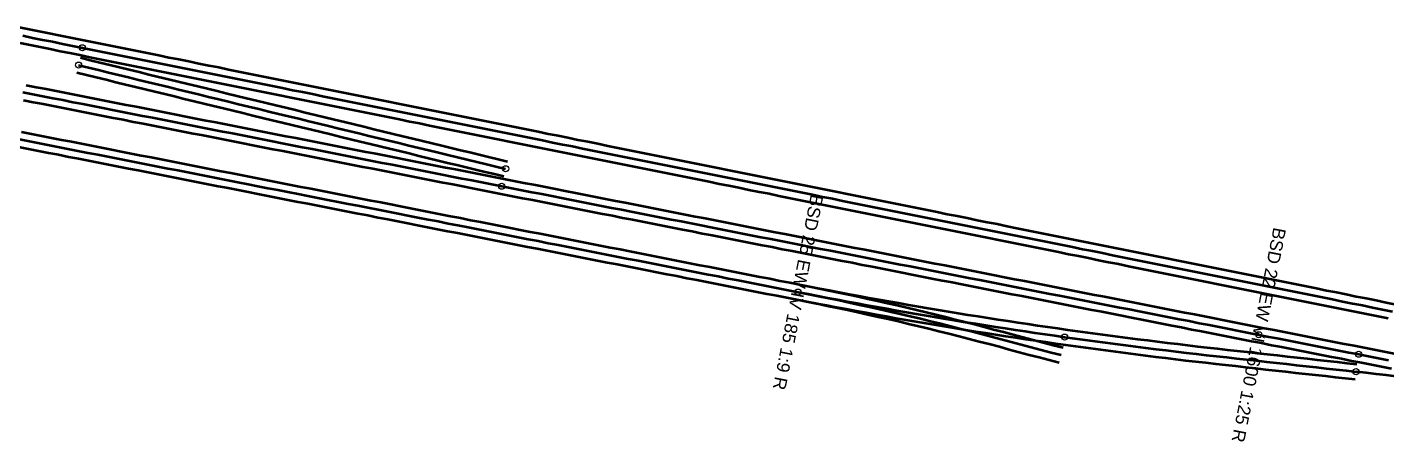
# Model space of a CAD drawing. Header units: millimetres. Extents: x 2688706 to 2690835, y 1254387 to 1255241.
# Drawn here: x 2690043.9 to 2690177.4, y 1254732.3 to 1254773 of the extents above; entities that cross this region are included whole.
import ezdxf

# ---------------------------------------------------------------- set-up
doc = ezdxf.new("R2010")
doc.units = ezdxf.units.MM
for name, color, linetype in [('BS-TR-B-Gleisstrang-LinieGeometrie', 7, 'Continuous'), ('BS-TR-B-Weiche-Kurzbezeichnung', 7, 'Continuous'), ('BS-TR-B-Weiche-PunktGeometrie', 7, 'Continuous'), ('BS-TR-N-Gleisstrang-LinieGeometrie', 7, 'Continuous')]:
    doc.layers.add(name, color=color, linetype=linetype)
doc.styles.add('Style-Arial', font='arial.ttf')

msp = doc.modelspace()

# ---------------------------------------------------------------- linework, layer by layer
at = {"layer": 'BS-TR-B-Gleisstrang-LinieGeometrie', "lineweight": 50}
for points in [[(2690043.5, 1254772.16, 454.97), (2690044.47, 1254771.96, 454.97), (2690045.45, 1254771.76, 454.97), (2690046.43, 1254771.57, 454.97), (2690047.41, 1254771.37, 454.97), (2690048.38, 1254771.17, 454.97), (2690049.36, 1254770.98, 454.97)], [(2690049.36, 1254770.98, 454.97), (2690050.34, 1254770.78, 454.97), (2690051.32, 1254770.58, 454.97), (2690052.31, 1254770.38, 454.97), (2690053.29, 1254770.18, 454.97), (2690054.27, 1254769.99, 454.97), (2690055.25, 1254769.79, 454.97), (2690056.23, 1254769.59, 454.97), (2690057.22, 1254769.39, 454.97), (2690058.2, 1254769.2, 454.97), (2690059.18, 1254769, 454.97), (2690060.16, 1254768.8, 454.97), (2690061.14, 1254768.6, 454.97), (2690062.13, 1254768.4, 454.97), (2690063.11, 1254768.21, 454.97), (2690064.09, 1254768.01, 454.97), (2690065.07, 1254767.81, 454.97), (2690066.05, 1254767.61, 454.97), (2690067.04, 1254767.42, 454.96), (2690068.02, 1254767.22, 454.96), (2690069, 1254767.02, 454.96), (2690069.98, 1254766.82, 454.96), (2690070.96, 1254766.63, 454.96), (2690071.94, 1254766.43, 454.96), (2690072.93, 1254766.23, 454.96), (2690073.91, 1254766.03, 454.96), (2690074.89, 1254765.83, 454.96), (2690075.87, 1254765.64, 454.96), (2690076.85, 1254765.44, 454.96), (2690077.84, 1254765.24, 454.95), (2690078.82, 1254765.04, 454.95), (2690079.8, 1254764.85, 454.95), (2690080.78, 1254764.65, 454.95), (2690081.76, 1254764.45, 454.95), (2690082.75, 1254764.25, 454.95), (2690083.73, 1254764.05, 454.95), (2690084.71, 1254763.86, 454.95), (2690085.69, 1254763.66, 454.95), (2690086.67, 1254763.46, 454.95), (2690087.66, 1254763.26, 454.95), (2690088.64, 1254763.07, 454.95), (2690089.62, 1254762.87, 454.95), (2690090.6, 1254762.67, 454.95), (2690091.58, 1254762.47, 454.95), (2690092.57, 1254762.28, 454.95), (2690093.55, 1254762.08, 454.95), (2690094.53, 1254761.88, 454.95), (2690095.51, 1254761.68, 454.95), (2690096.49, 1254761.48, 454.95), (2690097.48, 1254761.29, 454.95), (2690098.46, 1254761.09, 454.95), (2690099.44, 1254760.89, 454.95), (2690100.42, 1254760.69, 454.95), (2690101.4, 1254760.5, 454.95), (2690102.39, 1254760.3, 454.95), (2690103.37, 1254760.1, 454.95), (2690104.35, 1254759.9, 454.95), (2690105.33, 1254759.71, 454.95), (2690106.31, 1254759.51, 454.95), (2690107.3, 1254759.31, 454.95), (2690108.28, 1254759.11, 454.95), (2690109.26, 1254758.91, 454.95), (2690110.24, 1254758.72, 454.95), (2690111.22, 1254758.52, 454.95), (2690112.21, 1254758.32, 454.95), (2690113.19, 1254758.12, 454.95), (2690114.17, 1254757.93, 454.95), (2690115.15, 1254757.73, 454.95), (2690116.13, 1254757.53, 454.95), (2690117.12, 1254757.33, 454.95), (2690118.1, 1254757.13, 454.95), (2690119.08, 1254756.94, 454.95), (2690120.06, 1254756.74, 454.95), (2690121.04, 1254756.54, 454.95), (2690122.03, 1254756.34, 454.95), (2690123.01, 1254756.15, 454.95), (2690123.99, 1254755.95, 454.95), (2690124.97, 1254755.75, 454.95), (2690125.95, 1254755.55, 454.95), (2690126.94, 1254755.36, 454.95), (2690127.92, 1254755.16, 454.95), (2690128.9, 1254754.96, 454.95), (2690129.88, 1254754.76, 454.95), (2690130.86, 1254754.56, 454.95), (2690131.85, 1254754.37, 454.95), (2690132.83, 1254754.17, 454.95), (2690133.81, 1254753.97, 454.95), (2690134.79, 1254753.77, 454.95), (2690135.77, 1254753.58, 454.95), (2690136.76, 1254753.38, 454.95), (2690137.74, 1254753.18, 454.95), (2690138.72, 1254752.98, 454.95), (2690139.7, 1254752.79, 454.95), (2690140.68, 1254752.59, 454.95), (2690141.66, 1254752.39, 454.95), (2690142.65, 1254752.19, 454.95), (2690143.63, 1254751.99, 454.95), (2690144.61, 1254751.8, 454.95), (2690145.59, 1254751.6, 454.95), (2690146.57, 1254751.4, 454.95), (2690147.56, 1254751.2, 454.95), (2690148.54, 1254751.01, 454.95), (2690149.52, 1254750.81, 454.95), (2690150.5, 1254750.61, 454.95), (2690151.48, 1254750.41, 454.95), (2690152.47, 1254750.21, 454.95), (2690153.45, 1254750.02, 454.95), (2690154.43, 1254749.82, 454.95), (2690155.41, 1254749.62, 454.95), (2690156.39, 1254749.42, 454.95), (2690157.38, 1254749.23, 454.95), (2690158.36, 1254749.03, 454.95), (2690159.34, 1254748.83, 454.95), (2690160.32, 1254748.63, 454.95), (2690161.3, 1254748.44, 454.95), (2690162.29, 1254748.24, 454.95), (2690163.27, 1254748.04, 454.95), (2690164.25, 1254747.84, 454.95), (2690165.23, 1254747.64, 454.95), (2690166.21, 1254747.45, 454.95), (2690167.2, 1254747.25, 454.95), (2690168.18, 1254747.05, 454.95), (2690169.16, 1254746.85, 454.95), (2690170.14, 1254746.66, 454.95), (2690171.12, 1254746.46, 454.95), (2690172.11, 1254746.26, 454.95), (2690173.09, 1254746.06, 454.95), (2690174.07, 1254745.86, 454.95), (2690175.05, 1254745.67, 454.95), (2690176.03, 1254745.47, 454.95), (2690177.02, 1254745.27, 454.95), (2690178, 1254745.07, 454.95)], [(2690048.98, 1254769.27, 454.97), (2690049.96, 1254769.03, 454.97), (2690050.94, 1254768.79, 454.97), (2690051.93, 1254768.55, 454.97), (2690052.91, 1254768.31, 454.97), (2690053.89, 1254768.07, 454.97), (2690054.87, 1254767.83, 454.97), (2690055.86, 1254767.59, 454.97), (2690056.84, 1254767.35, 454.97), (2690057.82, 1254767.12, 454.97), (2690058.81, 1254766.88, 454.97), (2690059.79, 1254766.64, 454.97), (2690060.77, 1254766.4, 454.97), (2690061.75, 1254766.16, 454.97), (2690062.74, 1254765.92, 454.97), (2690063.72, 1254765.68, 454.97), (2690064.7, 1254765.44, 454.97), (2690065.68, 1254765.2, 454.97), (2690066.67, 1254764.96, 454.97), (2690067.65, 1254764.72, 454.98), (2690068.63, 1254764.49, 454.98), (2690069.61, 1254764.25, 454.98), (2690070.6, 1254764.01, 454.98), (2690071.58, 1254763.77, 454.98), (2690072.56, 1254763.53, 454.98), (2690073.54, 1254763.29, 454.99), (2690074.53, 1254763.05, 454.99), (2690075.51, 1254762.81, 454.99), (2690076.49, 1254762.57, 454.99), (2690077.47, 1254762.33, 454.99), (2690078.46, 1254762.1, 454.99), (2690079.44, 1254761.86, 454.99), (2690080.42, 1254761.62, 454.99), (2690081.4, 1254761.38, 454.99), (2690082.39, 1254761.14, 454.99), (2690083.37, 1254760.9, 454.99), (2690083.37, 1254760.9, 454.99), (2690084.31, 1254760.67, 455), (2690085.25, 1254760.44, 455), (2690086.2, 1254760.21, 455), (2690087.14, 1254759.99, 455), (2690088.08, 1254759.76, 455), (2690089.03, 1254759.53, 455), (2690089.97, 1254759.31, 455), (2690090.92, 1254759.08, 454.99)], [(2690043.51, 1254766.61, 454.91), (2690044.49, 1254766.41, 454.91), (2690045.47, 1254766.22, 454.91), (2690046.45, 1254766.03, 454.92), (2690047.43, 1254765.84, 454.92), (2690048.41, 1254765.64, 454.92), (2690049.39, 1254765.45, 454.93), (2690050.37, 1254765.26, 454.93), (2690051.35, 1254765.07, 454.93), (2690052.33, 1254764.87, 454.93), (2690053.31, 1254764.68, 454.94), (2690054.29, 1254764.49, 454.94), (2690055.27, 1254764.3, 454.94), (2690056.25, 1254764.11, 454.95), (2690057.23, 1254763.91, 454.95), (2690058.21, 1254763.72, 454.95), (2690059.19, 1254763.53, 454.96), (2690060.17, 1254763.34, 454.96), (2690061.15, 1254763.14, 454.96), (2690062.13, 1254762.95, 454.96), (2690063.11, 1254762.76, 454.97), (2690064.09, 1254762.57, 454.97), (2690065.07, 1254762.37, 454.97), (2690066.05, 1254762.18, 454.97), (2690067.03, 1254761.99, 454.97), (2690068.01, 1254761.8, 454.98), (2690068.99, 1254761.6, 454.98), (2690069.97, 1254761.41, 454.98), (2690070.95, 1254761.22, 454.98), (2690071.93, 1254761.03, 454.98), (2690072.91, 1254760.84, 454.99), (2690073.89, 1254760.64, 454.99), (2690074.87, 1254760.45, 454.99), (2690075.85, 1254760.26, 454.99), (2690076.83, 1254760.07, 454.99), (2690077.81, 1254759.87, 454.99), (2690078.79, 1254759.68, 454.99), (2690079.77, 1254759.49, 454.99), (2690080.75, 1254759.3, 454.99), (2690081.73, 1254759.1, 454.99), (2690082.71, 1254758.91, 454.99), (2690083.69, 1254758.72, 455), (2690084.67, 1254758.53, 455), (2690085.65, 1254758.34, 455), (2690086.63, 1254758.14, 455), (2690087.6, 1254757.95, 455), (2690088.58, 1254757.76, 455), (2690089.56, 1254757.57, 455), (2690090.54, 1254757.37, 454.99)], [(2690043.02, 1254762.01, 454.8), (2690044, 1254761.82, 454.8), (2690044.99, 1254761.63, 454.8), (2690045.97, 1254761.44, 454.8), (2690046.95, 1254761.24, 454.8), (2690047.93, 1254761.05, 454.8), (2690048.92, 1254760.86, 454.8), (2690049.9, 1254760.66, 454.8), (2690050.88, 1254760.47, 454.8), (2690051.86, 1254760.28, 454.8), (2690052.85, 1254760.09, 454.8), (2690053.83, 1254759.89, 454.8), (2690054.81, 1254759.7, 454.8), (2690055.79, 1254759.51, 454.8), (2690056.77, 1254759.31, 454.8), (2690057.76, 1254759.12, 454.8), (2690058.74, 1254758.93, 454.8), (2690059.72, 1254758.74, 454.8), (2690060.7, 1254758.54, 454.8), (2690061.69, 1254758.35, 454.8), (2690062.67, 1254758.16, 454.8), (2690063.65, 1254757.96, 454.8), (2690064.63, 1254757.77, 454.8), (2690065.62, 1254757.58, 454.8), (2690066.6, 1254757.39, 454.8), (2690067.58, 1254757.19, 454.8), (2690068.56, 1254757, 454.8), (2690069.54, 1254756.81, 454.8), (2690070.53, 1254756.61, 454.8), (2690071.51, 1254756.42, 454.8), (2690072.49, 1254756.23, 454.8), (2690073.47, 1254756.04, 454.8), (2690074.46, 1254755.84, 454.8), (2690075.44, 1254755.65, 454.8), (2690076.42, 1254755.46, 454.8), (2690077.4, 1254755.27, 454.8), (2690078.39, 1254755.07, 454.8), (2690079.37, 1254754.88, 454.8), (2690080.35, 1254754.69, 454.8), (2690081.33, 1254754.49, 454.8), (2690082.31, 1254754.3, 454.8), (2690083.3, 1254754.11, 454.8), (2690084.28, 1254753.92, 454.8), (2690085.26, 1254753.72, 454.8), (2690086.24, 1254753.53, 454.8), (2690087.23, 1254753.34, 454.8), (2690088.21, 1254753.14, 454.8), (2690089.19, 1254752.95, 454.8), (2690090.17, 1254752.76, 454.8), (2690091.16, 1254752.57, 454.8), (2690092.14, 1254752.37, 454.8), (2690093.12, 1254752.18, 454.8), (2690094.1, 1254751.99, 454.8), (2690095.08, 1254751.79, 454.8), (2690096.07, 1254751.6, 454.8), (2690097.05, 1254751.41, 454.8), (2690098.03, 1254751.22, 454.8), (2690099.01, 1254751.02, 454.8), (2690100, 1254750.83, 454.8), (2690100.98, 1254750.64, 454.8), (2690101.96, 1254750.44, 454.8), (2690102.94, 1254750.25, 454.8), (2690103.93, 1254750.06, 454.8), (2690104.91, 1254749.87, 454.8), (2690105.89, 1254749.67, 454.8), (2690106.87, 1254749.48, 454.8), (2690107.85, 1254749.29, 454.8), (2690108.84, 1254749.09, 454.8), (2690109.82, 1254748.9, 454.8), (2690110.8, 1254748.71, 454.8), (2690111.78, 1254748.52, 454.8), (2690112.77, 1254748.32, 454.8), (2690113.75, 1254748.13, 454.8), (2690114.73, 1254747.94, 454.8), (2690115.71, 1254747.75, 454.8), (2690116.7, 1254747.55, 454.8), (2690117.68, 1254747.36, 454.8), (2690118.66, 1254747.17, 454.8), (2690119.64, 1254746.97, 454.8)], [(2690090.54, 1254757.37, 454.99), (2690091.52, 1254757.18, 454.99), (2690092.5, 1254756.99, 454.99), (2690093.48, 1254756.8, 454.99), (2690094.46, 1254756.61, 454.99), (2690095.44, 1254756.41, 454.99), (2690096.41, 1254756.22, 454.99), (2690097.39, 1254756.03, 454.99), (2690098.37, 1254755.84, 454.99), (2690099.35, 1254755.65, 454.99), (2690100.33, 1254755.45, 454.99), (2690101.3, 1254755.26, 454.99), (2690102.28, 1254755.07, 454.99), (2690103.26, 1254754.88, 454.99), (2690104.24, 1254754.69, 454.98), (2690105.22, 1254754.49, 454.98), (2690106.19, 1254754.3, 454.98), (2690107.17, 1254754.11, 454.98), (2690108.15, 1254753.92, 454.98), (2690109.13, 1254753.73, 454.98), (2690110.11, 1254753.53, 454.98), (2690111.08, 1254753.34, 454.98), (2690112.06, 1254753.15, 454.98), (2690113.04, 1254752.96, 454.98), (2690114.02, 1254752.77, 454.98), (2690115, 1254752.57, 454.98), (2690115.98, 1254752.38, 454.97), (2690116.95, 1254752.19, 454.97), (2690117.93, 1254752, 454.97), (2690118.91, 1254751.81, 454.97), (2690119.89, 1254751.61, 454.97), (2690120.87, 1254751.42, 454.97), (2690121.84, 1254751.23, 454.97), (2690122.82, 1254751.04, 454.97), (2690123.8, 1254750.85, 454.97), (2690124.78, 1254750.65, 454.97), (2690125.76, 1254750.46, 454.97), (2690126.73, 1254750.27, 454.97), (2690127.71, 1254750.08, 454.96), (2690128.69, 1254749.89, 454.96), (2690129.67, 1254749.69, 454.96), (2690130.65, 1254749.5, 454.96), (2690131.63, 1254749.31, 454.96), (2690132.6, 1254749.12, 454.96), (2690133.58, 1254748.93, 454.96), (2690134.56, 1254748.73, 454.96), (2690135.54, 1254748.54, 454.96), (2690136.52, 1254748.35, 454.96), (2690137.49, 1254748.16, 454.96), (2690138.47, 1254747.97, 454.96), (2690139.45, 1254747.77, 454.95), (2690140.43, 1254747.58, 454.95), (2690141.41, 1254747.39, 454.95), (2690142.38, 1254747.2, 454.95), (2690143.36, 1254747.01, 454.95), (2690144.34, 1254746.81, 454.95), (2690145.32, 1254746.62, 454.95), (2690146.3, 1254746.43, 454.95), (2690147.27, 1254746.24, 454.95), (2690148.25, 1254746.05, 454.95), (2690149.23, 1254745.85, 454.95), (2690150.21, 1254745.66, 454.95), (2690151.19, 1254745.47, 454.95), (2690152.17, 1254745.28, 454.95), (2690153.14, 1254745.09, 454.95), (2690154.12, 1254744.89, 454.95), (2690155.1, 1254744.7, 454.95), (2690156.08, 1254744.51, 454.95), (2690157.06, 1254744.32, 454.95), (2690158.03, 1254744.13, 454.95), (2690159.01, 1254743.93, 454.95), (2690159.99, 1254743.74, 454.95), (2690160.97, 1254743.55, 454.95), (2690161.95, 1254743.36, 454.95), (2690162.92, 1254743.17, 454.95), (2690163.9, 1254742.97, 454.95), (2690164.88, 1254742.78, 454.95)], [(2690119.64, 1254746.97, 454.8), (2690120.61, 1254746.79, 454.8), (2690121.57, 1254746.6, 454.8), (2690122.54, 1254746.41, 454.8), (2690123.5, 1254746.23, 454.81), (2690124.47, 1254746.05, 454.81), (2690125.44, 1254745.87, 454.81), (2690126.4, 1254745.69, 454.81), (2690127.37, 1254745.52, 454.81), (2690128.34, 1254745.35, 454.81), (2690129.31, 1254745.17, 454.82), (2690130.28, 1254745.01, 454.82), (2690131.24, 1254744.84, 454.82), (2690132.21, 1254744.67, 454.82), (2690133.18, 1254744.51, 454.83), (2690134.15, 1254744.35, 454.83), (2690135.12, 1254744.19, 454.83), (2690136.09, 1254744.03, 454.84), (2690137.06, 1254743.87, 454.84), (2690138.03, 1254743.72, 454.85), (2690139.01, 1254743.57, 454.85), (2690139.98, 1254743.42, 454.85), (2690140.95, 1254743.27, 454.86), (2690141.92, 1254743.12, 454.86), (2690142.89, 1254742.98, 454.86), (2690143.87, 1254742.83, 454.87), (2690144.84, 1254742.69, 454.87), (2690145.81, 1254742.55, 454.88)], [(2690119.64, 1254746.97, 454.8), (2690120.65, 1254746.77, 454.8), (2690121.65, 1254746.57, 454.8), (2690122.65, 1254746.37, 454.8), (2690123.66, 1254746.16, 454.81), (2690124.66, 1254745.94, 454.81), (2690125.66, 1254745.73, 454.81), (2690126.66, 1254745.51, 454.81), (2690127.66, 1254745.28, 454.81), (2690128.66, 1254745.06, 454.82), (2690129.66, 1254744.83, 454.82), (2690130.65, 1254744.59, 454.82), (2690131.65, 1254744.36, 454.82), (2690132.65, 1254744.11, 454.83), (2690133.64, 1254743.87, 454.83), (2690134.63, 1254743.62, 454.83), (2690135.63, 1254743.37, 454.84), (2690136.62, 1254743.12, 454.84), (2690137.61, 1254742.86, 454.84), (2690138.6, 1254742.6, 454.85), (2690139.59, 1254742.33, 454.85), (2690139.59, 1254742.33, 454.85), (2690140.57, 1254742.07, 454.86), (2690141.55, 1254741.81, 454.86), (2690142.52, 1254741.55, 454.86), (2690143.5, 1254741.29, 454.87), (2690144.48, 1254741.04, 454.87), (2690145.46, 1254740.79, 454.88)], [(2690145.81, 1254742.55, 454.88), (2690146.81, 1254742.41, 454.88), (2690147.8, 1254742.28, 454.88), (2690148.79, 1254742.14, 454.89), (2690149.78, 1254742.01, 454.89), (2690150.78, 1254741.88, 454.9), (2690151.77, 1254741.75, 454.9), (2690152.76, 1254741.62, 454.9), (2690153.76, 1254741.49, 454.91), (2690154.75, 1254741.37, 454.91), (2690155.74, 1254741.25, 454.92), (2690156.74, 1254741.13, 454.92), (2690157.73, 1254741.01, 454.92), (2690158.73, 1254740.9, 454.93), (2690159.72, 1254740.78, 454.93), (2690160.72, 1254740.67, 454.93), (2690160.72, 1254740.67, 454.93), (2690161.7, 1254740.56, 454.93), (2690162.68, 1254740.45, 454.94), (2690163.66, 1254740.34, 454.94), (2690164.64, 1254740.24, 454.94), (2690165.62, 1254740.13, 454.94), (2690166.6, 1254740.02, 454.94), (2690167.58, 1254739.91, 454.95), (2690168.55, 1254739.8, 454.95), (2690169.53, 1254739.69, 454.95), (2690170.51, 1254739.58, 454.95), (2690171.49, 1254739.47, 454.95), (2690172.47, 1254739.36, 454.95), (2690173.45, 1254739.26, 454.95), (2690174.43, 1254739.15, 454.95)], [(2690164.88, 1254742.78, 454.95), (2690165.86, 1254742.59, 454.95), (2690166.84, 1254742.4, 454.95), (2690167.82, 1254742.2, 454.95), (2690168.81, 1254742.01, 454.95), (2690169.79, 1254741.82, 454.95), (2690170.77, 1254741.63, 454.95), (2690171.75, 1254741.43, 454.95), (2690172.73, 1254741.24, 454.95), (2690173.71, 1254741.05, 454.95), (2690174.69, 1254740.86, 454.95)], [(2690174.69, 1254740.86, 454.95), (2690175.66, 1254740.66, 454.95), (2690176.64, 1254740.47, 454.95), (2690177.61, 1254740.28, 454.95)], [(2690178.36, 1254738.69, 454.95), (2690177.38, 1254738.81, 454.95), (2690176.4, 1254738.92, 454.95), (2690175.41, 1254739.04, 454.95), (2690174.43, 1254739.15, 454.95)]]:
    msp.add_polyline3d(points, dxfattribs=at)
at = {"layer": 'BS-TR-B-Weiche-PunktGeometrie', "lineweight": 25}
for centre in [(2690049.36, 1254770.97, 454.97), (2690048.98, 1254769.27, 454.97), (2690090.92, 1254759.08, 454.99), (2690090.54, 1254757.37, 454.99), (2690119.64, 1254746.97, 454.8), (2690145.81, 1254742.55, 454.88), (2690164.88, 1254742.78, 454.95), (2690174.69, 1254740.86, 454.95), (2690174.43, 1254739.15, 454.95)]:
    msp.add_circle(centre, 0.3, dxfattribs=at)
at = {"layer": 'BS-TR-N-Gleisstrang-LinieGeometrie', "color": 1, "lineweight": 50, "true_color": 0xff0000}
for points in [[(2690043.14, 1254772.99, 454.97), (2690044.12, 1254772.8, 454.97), (2690045.1, 1254772.6, 454.97), (2690046.08, 1254772.4, 454.97), (2690047.06, 1254772.2, 454.97), (2690048.04, 1254772.01, 454.97), (2690049.02, 1254771.81, 454.97), (2690050, 1254771.61, 454.97), (2690050.98, 1254771.41, 454.97), (2690051.96, 1254771.22, 454.97), (2690052.94, 1254771.02, 454.97), (2690053.92, 1254770.82, 454.97), (2690054.9, 1254770.62, 454.97), (2690055.88, 1254770.43, 454.97), (2690056.86, 1254770.23, 454.97), (2690057.84, 1254770.03, 454.97), (2690058.82, 1254769.84, 454.97), (2690059.8, 1254769.64, 454.97), (2690060.78, 1254769.44, 454.97), (2690061.76, 1254769.24, 454.97), (2690062.74, 1254769.05, 454.97), (2690063.72, 1254768.85, 454.97), (2690064.7, 1254768.65, 454.97), (2690065.68, 1254768.45, 454.97), (2690066.66, 1254768.26, 454.97), (2690067.64, 1254768.06, 454.96), (2690068.62, 1254767.86, 454.96), (2690069.6, 1254767.67, 454.96), (2690070.58, 1254767.47, 454.96), (2690071.56, 1254767.27, 454.96), (2690072.54, 1254767.07, 454.96), (2690073.52, 1254766.88, 454.96), (2690074.5, 1254766.68, 454.96), (2690075.48, 1254766.48, 454.96), (2690076.46, 1254766.28, 454.96), (2690077.44, 1254766.09, 454.95), (2690078.42, 1254765.89, 454.95), (2690079.4, 1254765.69, 454.95), (2690080.38, 1254765.49, 454.95), (2690081.36, 1254765.3, 454.95), (2690082.34, 1254765.1, 454.95), (2690083.32, 1254764.9, 454.95), (2690084.3, 1254764.71, 454.95), (2690085.28, 1254764.51, 454.95), (2690086.26, 1254764.31, 454.95), (2690087.24, 1254764.11, 454.95), (2690088.22, 1254763.92, 454.95), (2690089.2, 1254763.72, 454.95), (2690090.18, 1254763.52, 454.95), (2690091.16, 1254763.32, 454.95), (2690092.14, 1254763.13, 454.95), (2690093.12, 1254762.93, 454.95), (2690094.1, 1254762.73, 454.95), (2690095.08, 1254762.53, 454.95), (2690096.06, 1254762.34, 454.95), (2690097.04, 1254762.14, 454.95), (2690098.02, 1254761.94, 454.95), (2690099, 1254761.75, 454.95), (2690099.98, 1254761.55, 454.95), (2690100.96, 1254761.35, 454.95), (2690101.94, 1254761.15, 454.95), (2690102.92, 1254760.96, 454.95), (2690103.9, 1254760.76, 454.95), (2690104.88, 1254760.56, 454.95), (2690105.86, 1254760.36, 454.95), (2690106.84, 1254760.17, 454.95), (2690107.82, 1254759.97, 454.95), (2690108.8, 1254759.77, 454.95), (2690109.78, 1254759.58, 454.95), (2690110.76, 1254759.38, 454.95), (2690111.74, 1254759.18, 454.95), (2690112.72, 1254758.98, 454.95), (2690113.7, 1254758.79, 454.95), (2690114.68, 1254758.59, 454.95), (2690115.65, 1254758.39, 454.95), (2690116.63, 1254758.19, 454.95), (2690117.61, 1254758, 454.95), (2690118.59, 1254757.8, 454.95), (2690119.57, 1254757.6, 454.95), (2690120.55, 1254757.4, 454.95), (2690121.53, 1254757.21, 454.95), (2690122.51, 1254757.01, 454.95), (2690123.49, 1254756.81, 454.95), (2690124.47, 1254756.62, 454.95), (2690125.45, 1254756.42, 454.95), (2690126.43, 1254756.22, 454.95), (2690127.41, 1254756.02, 454.95), (2690128.39, 1254755.83, 454.95), (2690129.37, 1254755.63, 454.95), (2690130.35, 1254755.43, 454.95), (2690131.33, 1254755.23, 454.95), (2690132.31, 1254755.04, 454.95), (2690133.29, 1254754.84, 454.95), (2690134.27, 1254754.64, 454.95), (2690135.25, 1254754.45, 454.95), (2690136.23, 1254754.25, 454.95), (2690137.21, 1254754.05, 454.95), (2690138.19, 1254753.85, 454.95), (2690139.17, 1254753.66, 454.95), (2690140.15, 1254753.46, 454.95), (2690141.13, 1254753.26, 454.95), (2690142.11, 1254753.06, 454.95), (2690143.09, 1254752.87, 454.95), (2690144.07, 1254752.67, 454.95), (2690145.05, 1254752.47, 454.95), (2690146.03, 1254752.27, 454.95), (2690147.01, 1254752.08, 454.95), (2690147.99, 1254751.88, 454.95), (2690148.97, 1254751.68, 454.95), (2690149.95, 1254751.49, 454.95), (2690150.93, 1254751.29, 454.95), (2690151.91, 1254751.09, 454.95), (2690152.89, 1254750.89, 454.95), (2690153.87, 1254750.7, 454.95), (2690154.85, 1254750.5, 454.95), (2690155.83, 1254750.3, 454.95), (2690156.81, 1254750.1, 454.95), (2690157.79, 1254749.91, 454.95), (2690158.77, 1254749.71, 454.95), (2690159.75, 1254749.51, 454.95), (2690160.73, 1254749.32, 454.95), (2690161.71, 1254749.12, 454.95), (2690162.69, 1254748.92, 454.95), (2690163.67, 1254748.72, 454.95), (2690164.65, 1254748.53, 454.95), (2690165.63, 1254748.33, 454.95), (2690166.61, 1254748.13, 454.95), (2690167.59, 1254747.93, 454.95), (2690168.57, 1254747.74, 454.95), (2690169.55, 1254747.54, 454.95), (2690170.53, 1254747.34, 454.95), (2690171.51, 1254747.14, 454.95), (2690172.49, 1254746.95, 454.95), (2690173.47, 1254746.75, 454.95), (2690174.45, 1254746.55, 454.95), (2690175.43, 1254746.36, 454.95), (2690176.41, 1254746.16, 454.95), (2690177.39, 1254745.96, 454.95), (2690178.37, 1254745.76, 454.95)], [(2690043.24, 1254771.44, 454.97), (2690044.22, 1254771.25, 454.97), (2690045.2, 1254771.05, 454.97), (2690046.18, 1254770.85, 454.97), (2690047.16, 1254770.65, 454.97), (2690048.14, 1254770.46, 454.97), (2690049.12, 1254770.26, 454.97), (2690050.1, 1254770.06, 454.97), (2690051.08, 1254769.86, 454.97), (2690052.06, 1254769.67, 454.97), (2690053.04, 1254769.47, 454.97), (2690054.02, 1254769.27, 454.97), (2690055, 1254769.07, 454.97), (2690055.98, 1254768.88, 454.97), (2690056.96, 1254768.68, 454.97), (2690057.95, 1254768.48, 454.97), (2690058.93, 1254768.28, 454.97), (2690059.91, 1254768.09, 454.97), (2690060.89, 1254767.89, 454.97), (2690061.87, 1254767.69, 454.97), (2690062.85, 1254767.49, 454.97), (2690063.83, 1254767.3, 454.97), (2690064.81, 1254767.1, 454.97), (2690065.79, 1254766.9, 454.97), (2690066.77, 1254766.7, 454.96), (2690067.75, 1254766.51, 454.96), (2690068.73, 1254766.31, 454.96), (2690069.71, 1254766.11, 454.96), (2690070.69, 1254765.91, 454.96), (2690071.67, 1254765.72, 454.96), (2690072.65, 1254765.52, 454.96), (2690073.63, 1254765.32, 454.96), (2690074.61, 1254765.13, 454.96), (2690075.59, 1254764.93, 454.96), (2690076.58, 1254764.73, 454.96), (2690077.56, 1254764.53, 454.95), (2690078.54, 1254764.34, 454.95), (2690079.52, 1254764.14, 454.95), (2690080.5, 1254763.94, 454.95), (2690081.48, 1254763.74, 454.95), (2690082.46, 1254763.55, 454.95), (2690083.44, 1254763.35, 454.95), (2690084.42, 1254763.15, 454.95), (2690085.4, 1254762.95, 454.95), (2690086.38, 1254762.76, 454.95), (2690087.36, 1254762.56, 454.95), (2690088.34, 1254762.36, 454.95), (2690089.32, 1254762.16, 454.95), (2690090.3, 1254761.97, 454.95), (2690091.28, 1254761.77, 454.95), (2690092.26, 1254761.57, 454.95), (2690093.24, 1254761.37, 454.95), (2690094.22, 1254761.18, 454.95), (2690095.2, 1254760.98, 454.95), (2690096.19, 1254760.78, 454.95), (2690097.17, 1254760.58, 454.95), (2690098.15, 1254760.39, 454.95), (2690099.13, 1254760.19, 454.95), (2690100.11, 1254759.99, 454.95), (2690101.09, 1254759.79, 454.95), (2690102.07, 1254759.6, 454.95), (2690103.05, 1254759.4, 454.95), (2690104.03, 1254759.2, 454.95), (2690105.01, 1254759, 454.95), (2690105.99, 1254758.81, 454.95), (2690106.97, 1254758.61, 454.95), (2690107.95, 1254758.41, 454.95), (2690108.93, 1254758.22, 454.95), (2690109.91, 1254758.02, 454.95), (2690110.89, 1254757.82, 454.95), (2690111.87, 1254757.62, 454.95), (2690112.85, 1254757.43, 454.95), (2690113.83, 1254757.23, 454.95), (2690114.81, 1254757.03, 454.95), (2690115.8, 1254756.83, 454.95), (2690116.78, 1254756.64, 454.95), (2690117.76, 1254756.44, 454.95), (2690118.74, 1254756.24, 454.95), (2690119.72, 1254756.04, 454.95), (2690120.7, 1254755.85, 454.95), (2690121.68, 1254755.65, 454.95), (2690122.66, 1254755.45, 454.95), (2690123.64, 1254755.25, 454.95), (2690124.62, 1254755.06, 454.95), (2690125.6, 1254754.86, 454.95), (2690126.58, 1254754.66, 454.95), (2690127.56, 1254754.46, 454.95), (2690128.54, 1254754.27, 454.95), (2690129.52, 1254754.07, 454.95), (2690130.5, 1254753.87, 454.95), (2690131.48, 1254753.67, 454.95), (2690132.46, 1254753.48, 454.95), (2690133.44, 1254753.28, 454.95), (2690134.43, 1254753.08, 454.95), (2690135.41, 1254752.88, 454.95), (2690136.39, 1254752.69, 454.95), (2690137.37, 1254752.49, 454.95), (2690138.35, 1254752.29, 454.95), (2690139.33, 1254752.1, 454.95), (2690140.31, 1254751.9, 454.95), (2690141.29, 1254751.7, 454.95), (2690142.27, 1254751.5, 454.95), (2690143.25, 1254751.31, 454.95), (2690144.23, 1254751.11, 454.95), (2690145.21, 1254750.91, 454.95), (2690146.19, 1254750.71, 454.95), (2690147.17, 1254750.52, 454.95), (2690148.15, 1254750.32, 454.95), (2690149.13, 1254750.12, 454.95), (2690150.11, 1254749.92, 454.95), (2690151.09, 1254749.73, 454.95), (2690152.07, 1254749.53, 454.95), (2690153.05, 1254749.33, 454.95), (2690154.04, 1254749.13, 454.95), (2690155.02, 1254748.94, 454.95), (2690156, 1254748.74, 454.95), (2690156.98, 1254748.54, 454.95), (2690157.96, 1254748.34, 454.95), (2690158.94, 1254748.15, 454.95), (2690159.92, 1254747.95, 454.95), (2690160.9, 1254747.75, 454.95), (2690161.88, 1254747.55, 454.95), (2690162.86, 1254747.36, 454.95), (2690163.84, 1254747.16, 454.95), (2690164.82, 1254746.96, 454.95), (2690165.8, 1254746.76, 454.95), (2690166.78, 1254746.57, 454.95), (2690167.76, 1254746.37, 454.95), (2690168.74, 1254746.17, 454.95), (2690169.72, 1254745.97, 454.95), (2690170.7, 1254745.78, 454.95), (2690171.68, 1254745.58, 454.95), (2690172.67, 1254745.38, 454.95), (2690173.65, 1254745.19, 454.95), (2690174.63, 1254744.99, 454.95), (2690175.61, 1254744.79, 454.95), (2690176.59, 1254744.59, 454.95), (2690177.57, 1254744.4, 454.95)], [(2690049.16, 1254770, 454.97), (2690050.12, 1254769.76, 454.97), (2690051.08, 1254769.53, 454.97), (2690052.04, 1254769.29, 454.97), (2690053, 1254769.06, 454.97), (2690053.96, 1254768.83, 454.97), (2690054.92, 1254768.59, 454.97), (2690055.88, 1254768.36, 454.97), (2690056.84, 1254768.13, 454.97), (2690057.8, 1254767.89, 454.97), (2690058.76, 1254767.66, 454.97), (2690059.72, 1254767.43, 454.97), (2690060.68, 1254767.19, 454.97), (2690061.64, 1254766.96, 454.97), (2690062.6, 1254766.73, 454.97), (2690063.56, 1254766.49, 454.97), (2690064.52, 1254766.26, 454.97), (2690065.48, 1254766.03, 454.97), (2690066.44, 1254765.79, 454.97), (2690067.4, 1254765.56, 454.97), (2690068.36, 1254765.32, 454.98), (2690069.32, 1254765.09, 454.98), (2690070.28, 1254764.86, 454.98), (2690071.24, 1254764.62, 454.98), (2690072.2, 1254764.39, 454.98), (2690073.16, 1254764.16, 454.98), (2690074.12, 1254763.92, 454.99), (2690075.08, 1254763.69, 454.99), (2690076.04, 1254763.46, 454.99), (2690077, 1254763.22, 454.99), (2690077.96, 1254762.99, 454.99), (2690078.92, 1254762.76, 454.99), (2690079.87, 1254762.52, 454.99), (2690080.83, 1254762.29, 454.99), (2690081.79, 1254762.06, 454.99), (2690082.75, 1254761.82, 454.99), (2690083.71, 1254761.59, 454.99), (2690083.71, 1254761.59, 454.99), (2690084.64, 1254761.36, 455), (2690085.56, 1254761.14, 455), (2690086.48, 1254760.92, 455), (2690087.4, 1254760.7, 455), (2690088.32, 1254760.47, 455), (2690089.24, 1254760.25, 455), (2690090.17, 1254760.03, 455), (2690091.09, 1254759.81, 454.99)], [(2690048.8, 1254768.54, 454.97), (2690049.76, 1254768.3, 454.97), (2690050.72, 1254768.07, 454.97), (2690051.68, 1254767.84, 454.97), (2690052.64, 1254767.6, 454.97), (2690053.6, 1254767.37, 454.97), (2690054.56, 1254767.14, 454.97), (2690055.52, 1254766.9, 454.97), (2690056.48, 1254766.67, 454.97), (2690057.44, 1254766.44, 454.97), (2690058.4, 1254766.2, 454.97), (2690059.36, 1254765.97, 454.97), (2690060.32, 1254765.74, 454.97), (2690061.28, 1254765.5, 454.97), (2690062.24, 1254765.27, 454.97), (2690063.2, 1254765.03, 454.97), (2690064.16, 1254764.8, 454.97), (2690065.12, 1254764.57, 454.97), (2690066.08, 1254764.33, 454.97), (2690067.04, 1254764.1, 454.97), (2690068, 1254763.87, 454.98), (2690068.96, 1254763.63, 454.98), (2690069.92, 1254763.4, 454.98), (2690070.88, 1254763.17, 454.98), (2690071.84, 1254762.93, 454.98), (2690072.8, 1254762.7, 454.98), (2690073.76, 1254762.47, 454.99), (2690074.72, 1254762.23, 454.99), (2690075.68, 1254762, 454.99), (2690076.64, 1254761.77, 454.99), (2690077.6, 1254761.53, 454.99), (2690078.56, 1254761.3, 454.99), (2690079.52, 1254761.06, 454.99), (2690080.48, 1254760.83, 454.99), (2690081.44, 1254760.6, 454.99), (2690082.4, 1254760.36, 454.99), (2690083.36, 1254760.13, 454.99), (2690083.36, 1254760.13, 454.99), (2690084.28, 1254759.91, 455), (2690085.2, 1254759.68, 455), (2690086.13, 1254759.46, 455), (2690087.05, 1254759.24, 455), (2690087.97, 1254759.02, 455), (2690088.9, 1254758.79, 455), (2690089.82, 1254758.57, 455), (2690090.74, 1254758.35, 454.99)], [(2690043.84, 1254767.3, 454.91), (2690044.82, 1254767.11, 454.91), (2690045.8, 1254766.92, 454.91), (2690046.79, 1254766.73, 454.92), (2690047.77, 1254766.54, 454.92), (2690048.75, 1254766.34, 454.92), (2690049.73, 1254766.15, 454.93), (2690050.71, 1254765.96, 454.93), (2690051.69, 1254765.77, 454.93), (2690052.67, 1254765.57, 454.94), (2690053.65, 1254765.38, 454.94), (2690054.63, 1254765.19, 454.94), (2690055.61, 1254765, 454.94), (2690056.59, 1254764.8, 454.95), (2690057.57, 1254764.61, 454.95), (2690058.55, 1254764.42, 454.95), (2690059.53, 1254764.23, 454.96), (2690060.51, 1254764.03, 454.96), (2690061.49, 1254763.84, 454.96), (2690062.47, 1254763.65, 454.96), (2690063.45, 1254763.46, 454.97), (2690064.43, 1254763.26, 454.97), (2690065.41, 1254763.07, 454.97), (2690066.39, 1254762.88, 454.97), (2690067.37, 1254762.69, 454.98), (2690068.35, 1254762.49, 454.98), (2690069.33, 1254762.3, 454.98), (2690070.31, 1254762.11, 454.98), (2690071.29, 1254761.92, 454.98), (2690072.28, 1254761.72, 454.98), (2690073.26, 1254761.53, 454.99), (2690074.24, 1254761.34, 454.99), (2690075.22, 1254761.15, 454.99), (2690076.2, 1254760.95, 454.99), (2690077.18, 1254760.76, 454.99), (2690078.16, 1254760.57, 454.99), (2690079.14, 1254760.38, 454.99), (2690080.12, 1254760.18, 454.99), (2690081.1, 1254759.99, 454.99), (2690082.08, 1254759.8, 454.99), (2690083.06, 1254759.61, 454.99), (2690084.04, 1254759.41, 455), (2690085.02, 1254759.22, 455), (2690086, 1254759.03, 455), (2690086.98, 1254758.84, 455), (2690087.96, 1254758.64, 455), (2690088.94, 1254758.45, 455), (2690089.92, 1254758.26, 455), (2690090.9, 1254758.07, 455), (2690091.88, 1254757.87, 454.99), (2690092.86, 1254757.68, 454.99), (2690093.84, 1254757.49, 454.99), (2690094.82, 1254757.3, 454.99), (2690095.8, 1254757.11, 454.99), (2690096.78, 1254756.91, 454.99), (2690097.77, 1254756.72, 454.99), (2690098.75, 1254756.53, 454.99), (2690099.73, 1254756.34, 454.99), (2690100.71, 1254756.14, 454.99), (2690101.69, 1254755.95, 454.99), (2690102.67, 1254755.76, 454.99), (2690103.65, 1254755.57, 454.99), (2690104.63, 1254755.37, 454.98), (2690105.61, 1254755.18, 454.98), (2690106.59, 1254754.99, 454.98), (2690107.57, 1254754.8, 454.98), (2690108.55, 1254754.6, 454.98), (2690109.53, 1254754.41, 454.98), (2690110.51, 1254754.22, 454.98), (2690111.49, 1254754.03, 454.98), (2690112.47, 1254753.83, 454.98), (2690113.45, 1254753.64, 454.98), (2690114.43, 1254753.45, 454.98), (2690115.41, 1254753.26, 454.98), (2690116.39, 1254753.06, 454.97), (2690117.37, 1254752.87, 454.97), (2690118.35, 1254752.68, 454.97), (2690119.33, 1254752.49, 454.97), (2690120.31, 1254752.29, 454.97), (2690121.29, 1254752.1, 454.97), (2690122.27, 1254751.91, 454.97), (2690123.25, 1254751.72, 454.97), (2690124.24, 1254751.52, 454.97), (2690125.22, 1254751.33, 454.97), (2690126.2, 1254751.14, 454.97), (2690127.18, 1254750.95, 454.97), (2690128.16, 1254750.75, 454.96), (2690129.14, 1254750.56, 454.96), (2690130.12, 1254750.37, 454.96), (2690131.1, 1254750.18, 454.96), (2690132.08, 1254749.98, 454.96), (2690133.06, 1254749.79, 454.96), (2690134.04, 1254749.6, 454.96), (2690135.02, 1254749.41, 454.96), (2690136, 1254749.21, 454.96), (2690136.98, 1254749.02, 454.96), (2690137.96, 1254748.83, 454.96), (2690138.94, 1254748.64, 454.95), (2690139.92, 1254748.44, 454.95), (2690140.9, 1254748.25, 454.95), (2690141.88, 1254748.06, 454.95), (2690142.86, 1254747.87, 454.95), (2690143.84, 1254747.68, 454.95), (2690144.82, 1254747.48, 454.95), (2690145.8, 1254747.29, 454.95), (2690146.78, 1254747.1, 454.95), (2690147.76, 1254746.91, 454.95), (2690148.74, 1254746.71, 454.95), (2690149.73, 1254746.52, 454.95), (2690150.71, 1254746.33, 454.95), (2690151.69, 1254746.14, 454.95), (2690152.67, 1254745.94, 454.95), (2690153.65, 1254745.75, 454.95), (2690154.63, 1254745.56, 454.95), (2690155.61, 1254745.37, 454.95), (2690156.59, 1254745.17, 454.95), (2690157.57, 1254744.98, 454.95), (2690158.55, 1254744.79, 454.95), (2690159.53, 1254744.6, 454.95), (2690160.51, 1254744.4, 454.95), (2690161.49, 1254744.21, 454.95), (2690162.47, 1254744.02, 454.95), (2690163.45, 1254743.83, 454.95), (2690164.43, 1254743.63, 454.95), (2690165.41, 1254743.44, 454.95), (2690166.39, 1254743.25, 454.95), (2690167.37, 1254743.06, 454.95), (2690168.35, 1254742.86, 454.95), (2690169.33, 1254742.67, 454.95), (2690170.31, 1254742.48, 454.95), (2690171.29, 1254742.29, 454.95), (2690172.27, 1254742.09, 454.95), (2690173.25, 1254741.9, 454.95), (2690174.23, 1254741.71, 454.95), (2690175.22, 1254741.52, 454.95), (2690176.2, 1254741.32, 454.95), (2690177.18, 1254741.13, 454.95), (2690178.16, 1254740.94, 454.95)], [(2690043.56, 1254765.83, 454.91), (2690044.54, 1254765.64, 454.91), (2690045.52, 1254765.45, 454.91), (2690046.5, 1254765.25, 454.92), (2690047.48, 1254765.06, 454.92), (2690048.46, 1254764.87, 454.92), (2690049.44, 1254764.68, 454.93), (2690050.42, 1254764.48, 454.93), (2690051.4, 1254764.29, 454.93), (2690052.38, 1254764.1, 454.94), (2690053.36, 1254763.91, 454.94), (2690054.35, 1254763.71, 454.94), (2690055.33, 1254763.52, 454.94), (2690056.31, 1254763.33, 454.95), (2690057.29, 1254763.14, 454.95), (2690058.27, 1254762.94, 454.95), (2690059.25, 1254762.75, 454.96), (2690060.23, 1254762.56, 454.96), (2690061.21, 1254762.37, 454.96), (2690062.19, 1254762.18, 454.96), (2690063.17, 1254761.98, 454.97), (2690064.15, 1254761.79, 454.97), (2690065.13, 1254761.6, 454.97), (2690066.11, 1254761.41, 454.97), (2690067.09, 1254761.21, 454.98), (2690068.07, 1254761.02, 454.98), (2690069.05, 1254760.83, 454.98), (2690070.03, 1254760.64, 454.98), (2690071.01, 1254760.44, 454.98), (2690071.99, 1254760.25, 454.98), (2690072.97, 1254760.06, 454.99), (2690073.95, 1254759.87, 454.99), (2690074.94, 1254759.67, 454.99), (2690075.92, 1254759.48, 454.99), (2690076.9, 1254759.29, 454.99), (2690077.88, 1254759.1, 454.99), (2690078.86, 1254758.9, 454.99), (2690079.84, 1254758.71, 454.99), (2690080.82, 1254758.52, 454.99), (2690081.8, 1254758.33, 454.99), (2690082.78, 1254758.13, 454.99), (2690083.76, 1254757.94, 455), (2690084.74, 1254757.75, 455), (2690085.72, 1254757.56, 455), (2690086.7, 1254757.36, 455), (2690087.68, 1254757.17, 455), (2690088.66, 1254756.98, 455), (2690089.64, 1254756.79, 455), (2690090.62, 1254756.59, 455), (2690091.6, 1254756.4, 454.99), (2690092.58, 1254756.21, 454.99), (2690093.56, 1254756.02, 454.99), (2690094.55, 1254755.82, 454.99), (2690095.53, 1254755.63, 454.99), (2690096.51, 1254755.44, 454.99), (2690097.49, 1254755.25, 454.99), (2690098.47, 1254755.05, 454.99), (2690099.45, 1254754.86, 454.99), (2690100.43, 1254754.67, 454.99), (2690101.41, 1254754.48, 454.99), (2690102.39, 1254754.28, 454.99), (2690103.37, 1254754.09, 454.99), (2690104.35, 1254753.9, 454.98), (2690105.33, 1254753.71, 454.98), (2690106.31, 1254753.51, 454.98), (2690107.29, 1254753.32, 454.98), (2690108.27, 1254753.13, 454.98), (2690109.25, 1254752.94, 454.98), (2690110.23, 1254752.74, 454.98), (2690111.21, 1254752.55, 454.98), (2690112.19, 1254752.36, 454.98), (2690113.17, 1254752.17, 454.98), (2690114.16, 1254751.97, 454.98), (2690115.14, 1254751.78, 454.98), (2690116.12, 1254751.59, 454.97), (2690117.1, 1254751.4, 454.97), (2690118.08, 1254751.2, 454.97), (2690119.06, 1254751.01, 454.97), (2690120.04, 1254750.82, 454.97), (2690121.02, 1254750.63, 454.97), (2690122, 1254750.43, 454.97), (2690122.98, 1254750.24, 454.97), (2690123.96, 1254750.05, 454.97), (2690124.94, 1254749.86, 454.97), (2690125.92, 1254749.66, 454.97), (2690126.9, 1254749.47, 454.97), (2690127.88, 1254749.28, 454.96), (2690128.86, 1254749.09, 454.96), (2690129.84, 1254748.89, 454.96), (2690130.82, 1254748.7, 454.96), (2690131.8, 1254748.51, 454.96), (2690132.78, 1254748.32, 454.96), (2690133.77, 1254748.12, 454.96), (2690134.75, 1254747.93, 454.96), (2690135.73, 1254747.74, 454.96), (2690136.71, 1254747.55, 454.96), (2690137.69, 1254747.35, 454.96), (2690138.67, 1254747.16, 454.95), (2690139.65, 1254746.97, 454.95), (2690140.63, 1254746.78, 454.95), (2690141.61, 1254746.59, 454.95), (2690142.59, 1254746.39, 454.95), (2690143.57, 1254746.2, 454.95), (2690144.55, 1254746.01, 454.95), (2690145.53, 1254745.82, 454.95), (2690146.51, 1254745.62, 454.95), (2690147.49, 1254745.43, 454.95), (2690148.47, 1254745.24, 454.95), (2690149.45, 1254745.05, 454.95), (2690150.43, 1254744.85, 454.95), (2690151.41, 1254744.66, 454.95), (2690152.39, 1254744.47, 454.95), (2690153.38, 1254744.28, 454.95), (2690154.36, 1254744.08, 454.95), (2690155.34, 1254743.89, 454.95), (2690156.32, 1254743.7, 454.95), (2690157.3, 1254743.51, 454.95), (2690158.28, 1254743.31, 454.95), (2690159.26, 1254743.12, 454.95), (2690160.24, 1254742.93, 454.95), (2690161.22, 1254742.74, 454.95), (2690162.2, 1254742.54, 454.95), (2690163.18, 1254742.35, 454.95), (2690164.16, 1254742.16, 454.95), (2690165.14, 1254741.97, 454.95), (2690166.12, 1254741.77, 454.95), (2690167.1, 1254741.58, 454.95), (2690168.08, 1254741.39, 454.95), (2690169.06, 1254741.2, 454.95), (2690170.04, 1254741, 454.95), (2690171.02, 1254740.81, 454.95), (2690172, 1254740.62, 454.95), (2690172.99, 1254740.43, 454.95), (2690173.97, 1254740.23, 454.95), (2690174.95, 1254740.04, 454.95), (2690175.93, 1254739.85, 454.95), (2690176.91, 1254739.66, 454.95), (2690177.89, 1254739.46, 454.95)], [(2690043.39, 1254762.71, 454.8), (2690044.37, 1254762.51, 454.8), (2690045.34, 1254762.32, 454.8), (2690046.32, 1254762.13, 454.8), (2690047.3, 1254761.94, 454.8), (2690048.28, 1254761.75, 454.8), (2690049.26, 1254761.55, 454.8), (2690050.24, 1254761.36, 454.8), (2690051.22, 1254761.17, 454.8), (2690052.2, 1254760.98, 454.8), (2690053.18, 1254760.78, 454.8), (2690054.16, 1254760.59, 454.8), (2690055.14, 1254760.4, 454.8), (2690056.12, 1254760.21, 454.8), (2690057.1, 1254760.02, 454.8), (2690058.08, 1254759.82, 454.8), (2690059.06, 1254759.63, 454.8), (2690060.04, 1254759.44, 454.8), (2690061.02, 1254759.25, 454.8), (2690062, 1254759.05, 454.8), (2690062.98, 1254758.86, 454.8), (2690063.95, 1254758.67, 454.8), (2690064.93, 1254758.48, 454.8), (2690065.91, 1254758.28, 454.8), (2690066.89, 1254758.09, 454.8), (2690067.87, 1254757.9, 454.8), (2690068.85, 1254757.71, 454.8), (2690069.83, 1254757.52, 454.8), (2690070.81, 1254757.32, 454.8), (2690071.79, 1254757.13, 454.8), (2690072.77, 1254756.94, 454.8), (2690073.75, 1254756.75, 454.8), (2690074.73, 1254756.55, 454.8), (2690075.71, 1254756.36, 454.8), (2690076.69, 1254756.17, 454.8), (2690077.67, 1254755.98, 454.8), (2690078.65, 1254755.79, 454.8), (2690079.63, 1254755.59, 454.8), (2690080.61, 1254755.4, 454.8), (2690081.59, 1254755.21, 454.8), (2690082.57, 1254755.02, 454.8), (2690083.54, 1254754.82, 454.8), (2690084.52, 1254754.63, 454.8), (2690085.5, 1254754.44, 454.8), (2690086.48, 1254754.25, 454.8), (2690087.46, 1254754.05, 454.8), (2690088.44, 1254753.86, 454.8), (2690089.42, 1254753.67, 454.8), (2690090.4, 1254753.48, 454.8), (2690091.38, 1254753.29, 454.8), (2690092.36, 1254753.09, 454.8), (2690093.34, 1254752.9, 454.8), (2690094.32, 1254752.71, 454.8), (2690095.3, 1254752.52, 454.8), (2690096.28, 1254752.32, 454.8), (2690097.26, 1254752.13, 454.8), (2690098.24, 1254751.94, 454.8), (2690099.22, 1254751.75, 454.8), (2690100.2, 1254751.56, 454.8), (2690101.18, 1254751.36, 454.8), (2690102.15, 1254751.17, 454.8), (2690103.13, 1254750.98, 454.8), (2690104.11, 1254750.79, 454.8), (2690105.09, 1254750.59, 454.8), (2690106.07, 1254750.4, 454.8), (2690107.05, 1254750.21, 454.8), (2690108.03, 1254750.02, 454.8), (2690109.01, 1254749.82, 454.8), (2690109.99, 1254749.63, 454.8), (2690110.97, 1254749.44, 454.8), (2690111.95, 1254749.25, 454.8), (2690112.93, 1254749.06, 454.8), (2690113.91, 1254748.86, 454.8), (2690114.89, 1254748.67, 454.8), (2690115.87, 1254748.48, 454.8), (2690116.85, 1254748.29, 454.8), (2690117.83, 1254748.09, 454.8), (2690118.81, 1254747.9, 454.8), (2690119.79, 1254747.71, 454.8), (2690119.79, 1254747.71, 454.8), (2690120.76, 1254747.52, 454.8), (2690121.73, 1254747.33, 454.8), (2690122.7, 1254747.15, 454.8), (2690123.67, 1254746.96, 454.81), (2690124.64, 1254746.78, 454.81), (2690125.61, 1254746.6, 454.81), (2690126.58, 1254746.42, 454.81), (2690127.56, 1254746.25, 454.81), (2690128.53, 1254746.07, 454.81), (2690129.5, 1254745.9, 454.82), (2690130.48, 1254745.73, 454.82), (2690131.45, 1254745.56, 454.82), (2690132.42, 1254745.4, 454.82), (2690133.4, 1254745.23, 454.83), (2690134.37, 1254745.07, 454.83), (2690135.35, 1254744.91, 454.83), (2690136.32, 1254744.75, 454.84), (2690137.3, 1254744.59, 454.84), (2690138.28, 1254744.44, 454.85), (2690139.25, 1254744.29, 454.85), (2690140.23, 1254744.14, 454.85), (2690141.21, 1254743.99, 454.86), (2690142.18, 1254743.84, 454.86), (2690143.16, 1254743.7, 454.87), (2690144.14, 1254743.55, 454.87), (2690145.12, 1254743.41, 454.87), (2690146.1, 1254743.27, 454.88), (2690147.07, 1254743.13, 454.88), (2690148.05, 1254743, 454.88), (2690149.03, 1254742.87, 454.89), (2690150.01, 1254742.73, 454.89), (2690150.99, 1254742.6, 454.9), (2690151.97, 1254742.48, 454.9), (2690152.95, 1254742.35, 454.9), (2690153.93, 1254742.23, 454.91), (2690154.91, 1254742.11, 454.91), (2690155.89, 1254741.99, 454.92), (2690156.88, 1254741.87, 454.92), (2690157.86, 1254741.75, 454.92), (2690158.84, 1254741.64, 454.93), (2690159.82, 1254741.53, 454.93), (2690160.8, 1254741.42, 454.93), (2690160.8, 1254741.42, 454.93), (2690161.78, 1254741.31, 454.93), (2690162.76, 1254741.2, 454.94), (2690163.74, 1254741.09, 454.94), (2690164.72, 1254740.98, 454.94), (2690165.7, 1254740.87, 454.94), (2690166.68, 1254740.76, 454.94), (2690167.66, 1254740.65, 454.95), (2690168.64, 1254740.55, 454.95), (2690169.62, 1254740.44, 454.95), (2690170.6, 1254740.33, 454.95), (2690171.58, 1254740.22, 454.95), (2690172.56, 1254740.11, 454.95), (2690173.53, 1254740, 454.95), (2690174.51, 1254739.89, 454.95)], [(2690043.09, 1254761.24, 454.8), (2690044.07, 1254761.04, 454.8), (2690045.05, 1254760.85, 454.8), (2690046.03, 1254760.66, 454.8), (2690047.01, 1254760.47, 454.8), (2690047.99, 1254760.27, 454.8), (2690048.97, 1254760.08, 454.8), (2690049.95, 1254759.89, 454.8), (2690050.93, 1254759.7, 454.8), (2690051.91, 1254759.51, 454.8), (2690052.89, 1254759.31, 454.8), (2690053.87, 1254759.12, 454.8), (2690054.85, 1254758.93, 454.8), (2690055.83, 1254758.74, 454.8), (2690056.81, 1254758.54, 454.8), (2690057.79, 1254758.35, 454.8), (2690058.77, 1254758.16, 454.8), (2690059.75, 1254757.97, 454.8), (2690060.73, 1254757.77, 454.8), (2690061.71, 1254757.58, 454.8), (2690062.68, 1254757.39, 454.8), (2690063.66, 1254757.2, 454.8), (2690064.64, 1254757.01, 454.8), (2690065.62, 1254756.81, 454.8), (2690066.6, 1254756.62, 454.8), (2690067.58, 1254756.43, 454.8), (2690068.56, 1254756.24, 454.8), (2690069.54, 1254756.04, 454.8), (2690070.52, 1254755.85, 454.8), (2690071.5, 1254755.66, 454.8), (2690072.48, 1254755.47, 454.8), (2690073.46, 1254755.28, 454.8), (2690074.44, 1254755.08, 454.8), (2690075.42, 1254754.89, 454.8), (2690076.4, 1254754.7, 454.8), (2690077.38, 1254754.51, 454.8), (2690078.36, 1254754.31, 454.8), (2690079.34, 1254754.12, 454.8), (2690080.32, 1254753.93, 454.8), (2690081.3, 1254753.74, 454.8), (2690082.27, 1254753.54, 454.8), (2690083.25, 1254753.35, 454.8), (2690084.23, 1254753.16, 454.8), (2690085.21, 1254752.97, 454.8), (2690086.19, 1254752.78, 454.8), (2690087.17, 1254752.58, 454.8), (2690088.15, 1254752.39, 454.8), (2690089.13, 1254752.2, 454.8), (2690090.11, 1254752.01, 454.8), (2690091.09, 1254751.81, 454.8), (2690092.07, 1254751.62, 454.8), (2690093.05, 1254751.43, 454.8), (2690094.03, 1254751.24, 454.8), (2690095.01, 1254751.04, 454.8), (2690095.99, 1254750.85, 454.8), (2690096.97, 1254750.66, 454.8), (2690097.95, 1254750.47, 454.8), (2690098.93, 1254750.28, 454.8), (2690099.91, 1254750.08, 454.8), (2690100.89, 1254749.89, 454.8), (2690101.87, 1254749.7, 454.8), (2690102.84, 1254749.51, 454.8), (2690103.82, 1254749.31, 454.8), (2690104.8, 1254749.12, 454.8), (2690105.78, 1254748.93, 454.8), (2690106.76, 1254748.74, 454.8), (2690107.74, 1254748.55, 454.8), (2690108.72, 1254748.35, 454.8), (2690109.7, 1254748.16, 454.8), (2690110.68, 1254747.97, 454.8), (2690111.66, 1254747.78, 454.8), (2690112.64, 1254747.58, 454.8), (2690113.62, 1254747.39, 454.8), (2690114.6, 1254747.2, 454.8), (2690115.58, 1254747.01, 454.8), (2690116.56, 1254746.81, 454.8), (2690117.54, 1254746.62, 454.8), (2690118.52, 1254746.43, 454.8), (2690119.5, 1254746.24, 454.8), (2690119.5, 1254746.24, 454.8), (2690120.47, 1254746.05, 454.8), (2690121.44, 1254745.86, 454.8), (2690122.42, 1254745.67, 454.8), (2690123.39, 1254745.49, 454.81), (2690124.36, 1254745.31, 454.81), (2690125.34, 1254745.13, 454.81), (2690126.31, 1254744.95, 454.81), (2690127.29, 1254744.77, 454.81), (2690128.27, 1254744.6, 454.81), (2690129.24, 1254744.42, 454.82), (2690130.22, 1254744.25, 454.82), (2690131.2, 1254744.09, 454.82), (2690132.17, 1254743.92, 454.82), (2690133.15, 1254743.75, 454.83), (2690134.13, 1254743.59, 454.83), (2690135.11, 1254743.43, 454.83), (2690136.08, 1254743.27, 454.84), (2690137.06, 1254743.11, 454.84), (2690138.04, 1254742.96, 454.85), (2690139.02, 1254742.81, 454.85), (2690140, 1254742.65, 454.85), (2690140.98, 1254742.5, 454.86), (2690141.96, 1254742.36, 454.86), (2690142.94, 1254742.21, 454.87), (2690143.92, 1254742.07, 454.87), (2690144.9, 1254741.93, 454.87), (2690145.89, 1254741.79, 454.88), (2690146.87, 1254741.65, 454.88), (2690147.85, 1254741.51, 454.88), (2690148.83, 1254741.38, 454.89), (2690149.81, 1254741.25, 454.89), (2690150.8, 1254741.12, 454.9), (2690151.78, 1254740.99, 454.9), (2690152.76, 1254740.86, 454.9), (2690153.75, 1254740.74, 454.91), (2690154.73, 1254740.62, 454.91), (2690155.71, 1254740.5, 454.92), (2690156.7, 1254740.38, 454.92), (2690157.68, 1254740.26, 454.92), (2690158.67, 1254740.15, 454.93), (2690159.65, 1254740.04, 454.93), (2690160.64, 1254739.92, 454.93), (2690160.64, 1254739.92, 454.93), (2690161.62, 1254739.82, 454.93), (2690162.6, 1254739.71, 454.94), (2690163.58, 1254739.6, 454.94), (2690164.56, 1254739.49, 454.94), (2690165.53, 1254739.38, 454.94), (2690166.51, 1254739.27, 454.94), (2690167.49, 1254739.16, 454.95), (2690168.47, 1254739.05, 454.95), (2690169.45, 1254738.95, 454.95), (2690170.43, 1254738.84, 454.95), (2690171.41, 1254738.73, 454.95), (2690172.39, 1254738.62, 454.95), (2690173.37, 1254738.51, 454.95), (2690174.35, 1254738.4, 454.95)], [(2690119.79, 1254747.71, 454.8), (2690120.75, 1254747.52, 454.8), (2690121.7, 1254747.33, 454.8), (2690122.66, 1254747.13, 454.8), (2690123.62, 1254746.93, 454.81), (2690124.58, 1254746.73, 454.81), (2690125.53, 1254746.52, 454.81), (2690126.49, 1254746.31, 454.81), (2690127.44, 1254746.1, 454.81), (2690128.4, 1254745.89, 454.81), (2690129.35, 1254745.67, 454.82), (2690130.3, 1254745.45, 454.82), (2690131.25, 1254745.22, 454.82), (2690132.21, 1254744.99, 454.82), (2690133.16, 1254744.76, 454.83), (2690134.11, 1254744.53, 454.83), (2690135.05, 1254744.29, 454.83), (2690136, 1254744.05, 454.84), (2690136.95, 1254743.81, 454.84), (2690137.9, 1254743.56, 454.84), (2690138.84, 1254743.31, 454.85), (2690139.79, 1254743.06, 454.85)], [(2690119.5, 1254746.24, 454.8), (2690120.5, 1254746.04, 454.8), (2690121.5, 1254745.84, 454.8), (2690122.5, 1254745.63, 454.8), (2690123.5, 1254745.42, 454.81), (2690124.5, 1254745.21, 454.81), (2690125.5, 1254744.99, 454.81), (2690126.5, 1254744.78, 454.81), (2690127.5, 1254744.55, 454.81), (2690128.49, 1254744.33, 454.82), (2690129.49, 1254744.1, 454.82), (2690130.48, 1254743.86, 454.82), (2690131.48, 1254743.63, 454.82), (2690132.47, 1254743.39, 454.83), (2690133.46, 1254743.14, 454.83), (2690134.45, 1254742.89, 454.83), (2690135.44, 1254742.64, 454.84), (2690136.43, 1254742.39, 454.84), (2690137.42, 1254742.13, 454.84), (2690138.41, 1254741.87, 454.85), (2690139.4, 1254741.61, 454.85)], [(2690139.79, 1254743.06, 454.85), (2690140.76, 1254742.79, 454.86), (2690141.74, 1254742.53, 454.86), (2690142.72, 1254742.27, 454.86), (2690143.69, 1254742.02, 454.87), (2690144.67, 1254741.76, 454.87), (2690145.65, 1254741.51, 454.88)], [(2690139.4, 1254741.61, 454.85), (2690140.37, 1254741.34, 454.86), (2690141.35, 1254741.08, 454.86), (2690142.33, 1254740.82, 454.86), (2690143.31, 1254740.57, 454.87), (2690144.29, 1254740.31, 454.87), (2690145.28, 1254740.06, 454.88)]]:
    msp.add_polyline3d(points, dxfattribs=at)

# ---------------------------------------------------------------- texts
at = {"layer": 'BS-TR-B-Weiche-Kurzbezeichnung', "lineweight": 50, "style": 'Style-Arial'}
for s, p in [('BSD 25 EW IV 185 1:9 R', (2690120.9, 1254756.64, 454.8)), ('BSD 22 EW VI 1600 1:25 R', (2690166.33, 1254753.39, 454.95))]:
    msp.add_text(s, height=1.25, rotation=258.8942, dxfattribs=at).set_placement(p)

doc.saveas('drawing.dxf')
